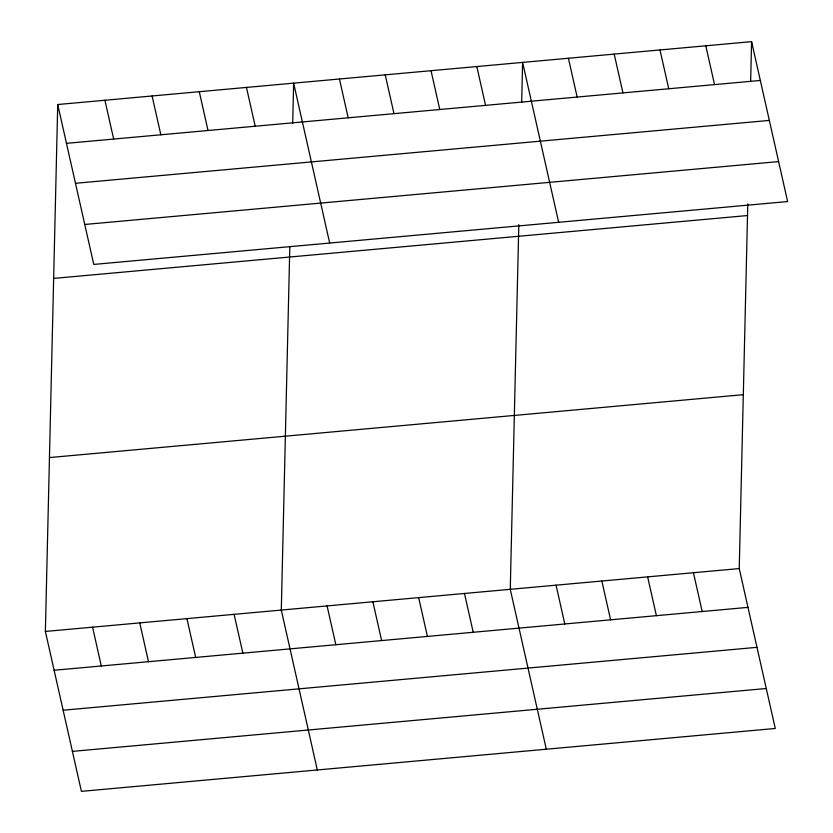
<?xml version="1.0" encoding="UTF-8"?>
<svg xmlns="http://www.w3.org/2000/svg" width="833" height="833" viewBox="0 0 833 833"><rect width="100%" height="100%" fill="white"/><g stroke="black" fill="none" stroke-linecap="round" stroke-linejoin="round"><path stroke-width="1.25" d="M747.784 203.939L739.235 568.575L775.273 728.469L81.415 791.35L45.378 631.445L57.727 104.531L751.585 41.65L787.622 201.555L93.765 264.425L57.727 104.531M289.811 246.724L281.294 610.068L317.321 769.973M292.706 123.076L293.643 83.154L329.681 243.049M518.813 224.691L510.265 589.316L546.302 749.221M521.677 102.324L522.614 62.402L558.651 222.296M750.648 81.582L751.585 41.65M66.473 143.338L760.331 80.457M75.48 183.291L769.338 120.421M84.758 224.473L778.616 161.592M53.656 278.409L747.503 215.539M49.459 457.567L743.307 394.686M45.378 631.445L739.235 568.575M54.124 670.253L747.982 607.372M63.131 710.216L756.989 647.335M72.409 751.387L766.266 688.506M705.79 45.805L714.537 84.602M659.996 49.949L668.743 88.756M614.202 54.103L622.949 92.9M693.441 572.719L702.188 611.526M568.408 58.248L577.154 97.055M647.647 576.873L656.394 615.67M601.853 581.018L610.599 619.825M476.82 66.546L485.566 105.354M556.059 585.172L564.805 623.979M431.025 70.701L439.772 109.508M385.231 74.845L393.978 113.652M464.47 593.471L473.217 632.278M339.437 79L348.184 117.807M418.676 597.615L427.423 636.422M372.882 601.77L381.629 640.577M246.464 87.423L255.2 126.231M327.088 605.924L335.834 644.721M199.274 91.703L208.021 130.51M152.095 95.972L160.842 134.779M234.104 614.348L242.851 653.155M104.916 100.252L113.663 139.059M186.925 618.617L195.672 657.424M139.746 622.897L148.493 661.704M92.567 627.176L101.303 665.973"/></g></svg>
